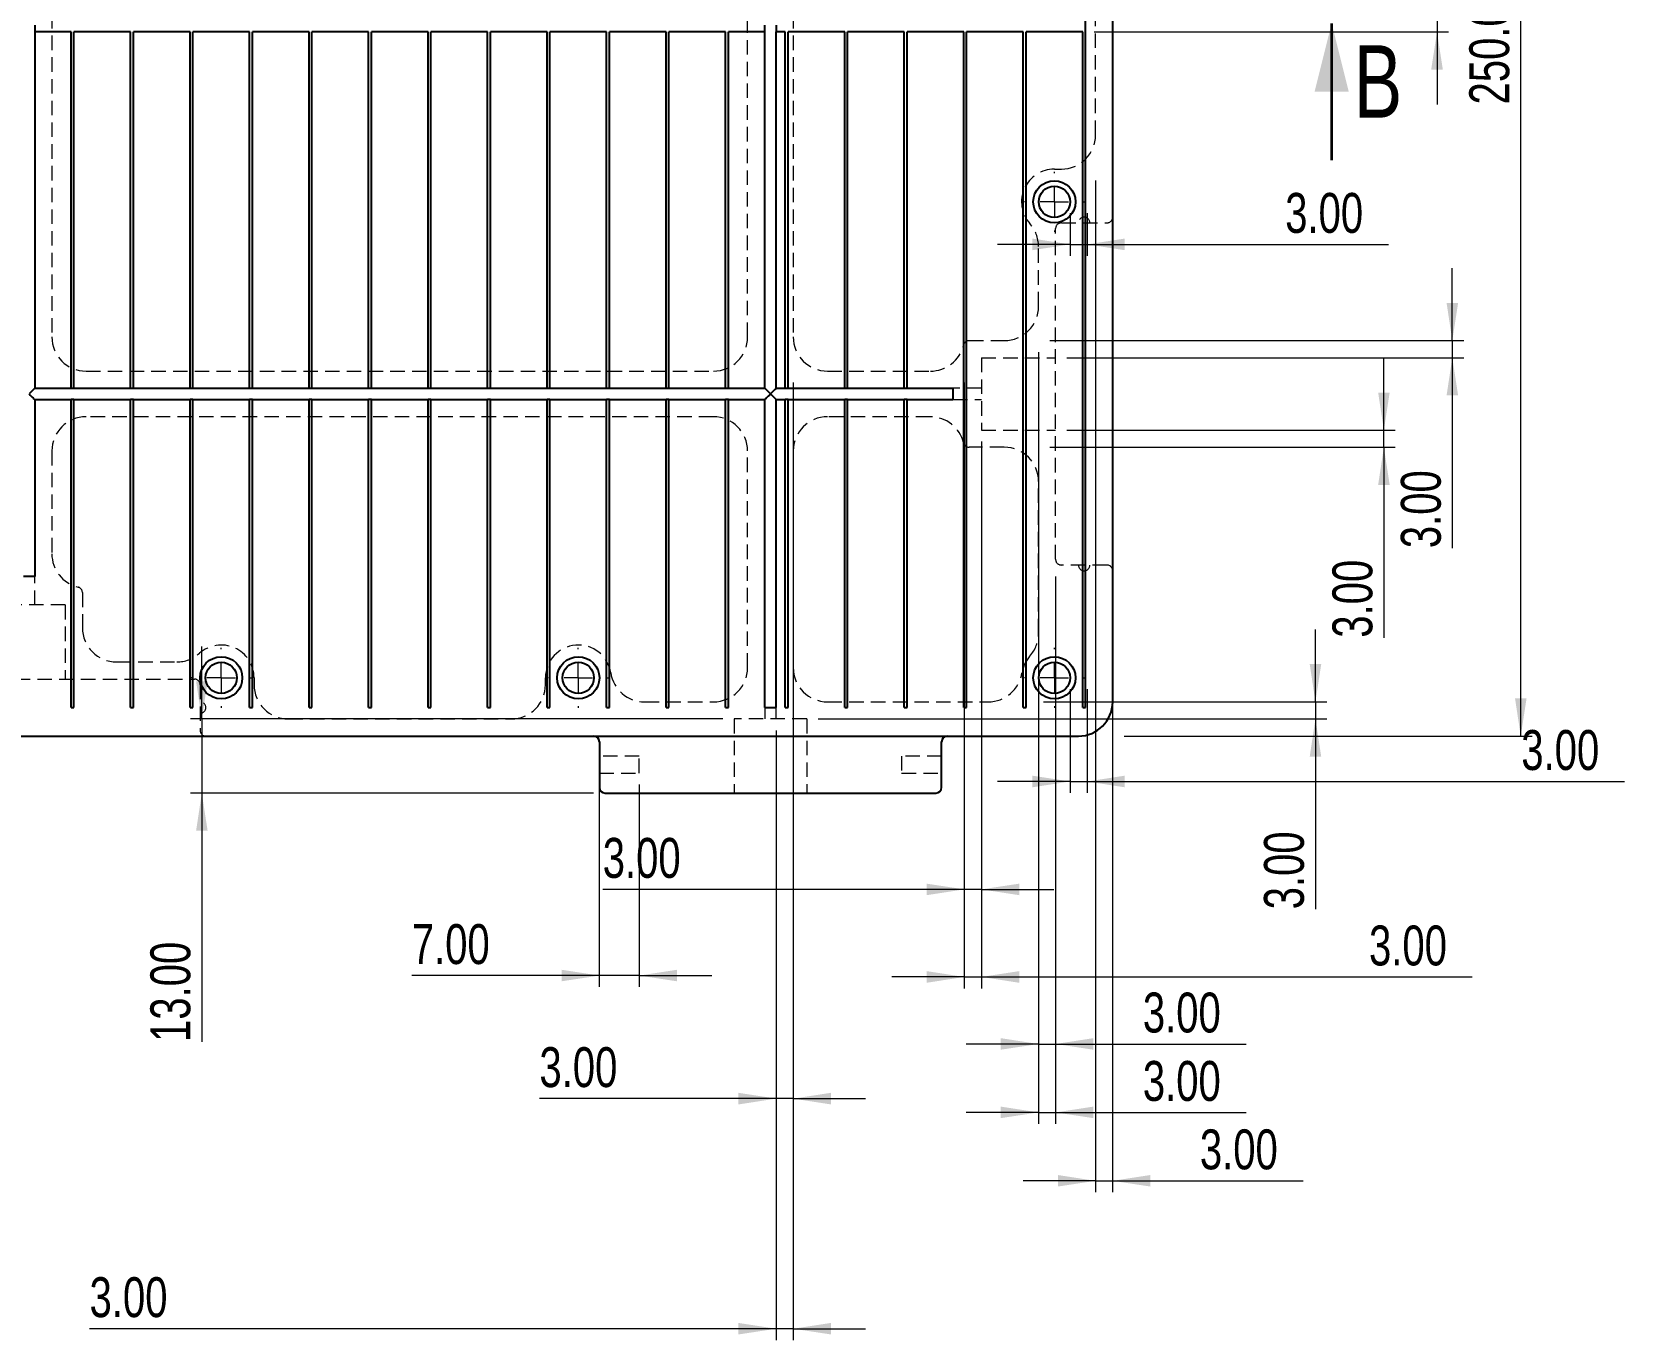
# Model space of a CAD drawing. Header units: millimetres. Extents: x 3 to 556, y 3 to 429.
# Drawn here: x 110.7 to 250.6, y 189 to 303.7 of the extents above; entities that cross this region are included whole.
import ezdxf

# ---------------------------------------------------------------- set-up
doc = ezdxf.new("R2010")
doc.units = ezdxf.units.MM
doc.linetypes.add('HIDDEN', pattern=[1.905, 1.27, -0.635])
doc.styles.add('SLDTEXTSTYLE0', font='TXT', dxfattribs={"width": 0.75})
doc.dimstyles.new('SLDDIMSTYLE4', dxfattribs={"dimtxt": 3.5, "dimasz": 3.302, "dimexe": 0, "dimexo": 0.0625, "dimgap": 0.875, "dimtad": 1, "dimlfac": 2, "dimrnd": 1e-09, "dimzin": 4, "dimdsep": 46, "dimtxsty": 'SLDTEXTSTYLE0', "dimsah": 1, "dimcen": 0.09, "dimadec": 0, "dimazin": 1, "dimtfac": 1, "dimtmove": 0, "dimatfit": 0, "dimfxl": 1, "dimfrac": 2, "dimtolj": 1, "dimtzin": 12, "dimarcsym": 0})
doc.dimstyles.new('SLDDIMSTYLE6', dxfattribs={"dimtxt": 3.5, "dimasz": 3.302, "dimexe": 0, "dimexo": 0.0625, "dimgap": 0.875, "dimtad": 1, "dimlfac": 2, "dimrnd": 1e-09, "dimzin": 4, "dimdsep": 46, "dimtxsty": 'SLDTEXTSTYLE0', "dimsah": 1, "dimcen": 0.09, "dimadec": 0, "dimazin": 1, "dimtfac": 1, "dimtofl": 0, "dimtmove": 0, "dimatfit": 3, "dimfxl": 1, "dimfrac": 2, "dimtolj": 1, "dimtzin": 12, "dimarcsym": 0})
doc.dimstyles.new('SLDDIMSTYLE9', dxfattribs={"dimtxt": 3.5, "dimasz": 3.302, "dimexe": 0, "dimexo": 0.0625, "dimgap": 0.875, "dimtad": 1, "dimlfac": 2, "dimrnd": 1e-09, "dimzin": 12, "dimdsep": 46, "dimtxsty": 'SLDTEXTSTYLE0', "dimblk1": 'NONE', "dimblk2": 'NONE', "dimsah": 1, "dimcen": 0.09, "dimadec": 0, "dimazin": 3, "dimtfac": 1, "dimtofl": 0, "dimtmove": 0, "dimatfit": 3, "dimldrblk": 'NONE', "dimfxl": 1, "dimfrac": 2, "dimtolj": 1, "dimtzin": 12, "dimarcsym": 0})

# ---------------------------------------------------------------- blocks, each defined once
blk = doc.blocks.new('_D_7')
at = {"color": 7, "linetype": 'Continuous', "lineweight": 0}
for p, q in [((206.46, 366.96), (242.24, 366.96)), ((241.24, 241.96), (241.24, 366.96)), ((206.46, 241.96), (242.24, 241.96))]:
    blk.add_line(p, q, dxfattribs=at)
at = {"color": 7, "linetype": 'Continuous', "lineweight": 18}
for points in [[(241.24, 366.96), (240.74, 363.66), (241.75, 363.66)], [(241.24, 241.96), (241.75, 245.27), (240.74, 245.27)]]:
    blk.add_solid(points, dxfattribs=at)
at = {"color": 7, "linetype": 'Continuous', "lineweight": 18, "insert": (236.73, 297.35), "char_height": 3.5, "attachment_point": 1, "rotation": 90, "style": 'SLDTEXTSTYLE0'}
blk.add_mtext('250.00', dxfattribs=at)
blk = doc.blocks.new('_D_19')
at = {"color": 7, "linetype": 'Continuous', "lineweight": 0}
for p, q in [((192.46, 272.96), (192.46, 219.84)), ((193.96, 267.79), (193.96, 219.84)), ((192.46, 220.84), (186.11, 220.84)), ((192.46, 220.84), (193.96, 220.84)), ((193.96, 220.84), (236.99, 220.84))]:
    blk.add_line(p, q, dxfattribs=at)
at = {"color": 7, "linetype": 'Continuous', "lineweight": 18}
for points in [[(192.46, 220.84), (189.16, 221.35), (189.16, 220.33)], [(193.96, 220.84), (197.27, 220.33), (197.27, 221.35)]]:
    blk.add_solid(points, dxfattribs=at)
at = {"color": 7, "linetype": 'Continuous', "lineweight": 18, "insert": (227.94, 225.35), "char_height": 3.5, "attachment_point": 1, "style": 'SLDTEXTSTYLE0'}
blk.add_mtext('3.00', dxfattribs=at)
blk = doc.blocks.new('_D_20')
at = {"color": 7, "linetype": 'Continuous', "lineweight": 0}
for p, q in [((177.46, 272.96), (177.46, 188.99)), ((175.96, 242.46), (175.96, 188.99)), ((175.96, 189.99), (115.77, 189.99)), ((177.46, 189.99), (175.96, 189.99)), ((177.46, 189.99), (183.81, 189.99))]:
    blk.add_line(p, q, dxfattribs=at)
at = {"color": 7, "linetype": 'Continuous', "lineweight": 18}
for points in [[(175.96, 189.99), (172.66, 190.5), (172.66, 189.49)], [(177.46, 189.99), (180.77, 189.49), (180.77, 190.5)]]:
    blk.add_solid(points, dxfattribs=at)
at = {"color": 7, "linetype": 'Continuous', "lineweight": 18, "insert": (115.77, 194.51), "char_height": 3.5, "attachment_point": 1, "style": 'SLDTEXTSTYLE0'}
blk.add_mtext('3.00', dxfattribs=at)
blk = doc.blocks.new('_D_21')
at = {"color": 7, "linetype": 'Continuous', "lineweight": 0}
for p, q in [((198.96, 275.64), (198.96, 213.96)), ((200.46, 255.96), (200.46, 213.96)), ((198.96, 214.96), (192.61, 214.96)), ((198.96, 214.96), (200.46, 214.96)), ((200.46, 214.96), (217.16, 214.96))]:
    blk.add_line(p, q, dxfattribs=at)
at = {"color": 7, "linetype": 'Continuous', "lineweight": 18}
for points in [[(198.96, 214.96), (195.66, 215.47), (195.66, 214.46)], [(200.46, 214.96), (203.77, 214.46), (203.77, 215.47)]]:
    blk.add_solid(points, dxfattribs=at)
at = {"color": 7, "linetype": 'Continuous', "lineweight": 18, "insert": (208.11, 219.47), "char_height": 3.5, "attachment_point": 1, "style": 'SLDTEXTSTYLE0'}
blk.add_mtext('3.00', dxfattribs=at)
blk = doc.blocks.new('_D_23')
at = {"color": 7, "linetype": 'Continuous', "lineweight": 0}
for p, q in [((203.96, 290.69), (203.96, 201.96)), ((205.46, 285.96), (205.46, 201.96)), ((203.96, 202.96), (197.61, 202.96)), ((203.96, 202.96), (205.46, 202.96)), ((205.46, 202.96), (222.16, 202.96))]:
    blk.add_line(p, q, dxfattribs=at)
at = {"color": 7, "linetype": 'Continuous', "lineweight": 18}
for points in [[(203.96, 202.96), (200.66, 203.47), (200.66, 202.46)], [(205.46, 202.96), (208.77, 202.46), (208.77, 203.47)]]:
    blk.add_solid(points, dxfattribs=at)
at = {"color": 7, "linetype": 'Continuous', "lineweight": 18, "insert": (213.11, 207.47), "char_height": 3.5, "attachment_point": 1, "style": 'SLDTEXTSTYLE0'}
blk.add_mtext('3.00', dxfattribs=at)
blk = doc.blocks.new('_D_24')
at = {"color": 7, "linetype": 'Continuous', "lineweight": 0}
for p, q in [((235.24, 276.64), (235.24, 282.99)), ((199.96, 276.64), (236.24, 276.64)), ((235.24, 276.64), (235.24, 275.14)), ((201.46, 275.14), (236.24, 275.14)), ((235.24, 275.14), (235.24, 258.44))]:
    blk.add_line(p, q, dxfattribs=at)
at = {"color": 7, "linetype": 'Continuous', "lineweight": 18}
for points in [[(235.24, 276.64), (235.75, 279.94), (234.74, 279.94)], [(235.24, 275.14), (234.74, 271.84), (235.75, 271.84)]]:
    blk.add_solid(points, dxfattribs=at)
at = {"color": 7, "linetype": 'Continuous', "lineweight": 18, "insert": (230.73, 258.44), "char_height": 3.5, "attachment_point": 1, "rotation": 90, "style": 'SLDTEXTSTYLE0'}
blk.add_mtext('3.00', dxfattribs=at)
blk = doc.blocks.new('_D_25')
at = {"color": 7, "linetype": 'Continuous', "lineweight": 0}
for p, q in [((223.24, 244.96), (223.24, 251.31)), ((199.4, 244.96), (224.24, 244.96)), ((223.24, 244.96), (223.24, 243.46)), ((179.64, 243.46), (224.24, 243.46)), ((223.24, 243.46), (223.24, 226.77))]:
    blk.add_line(p, q, dxfattribs=at)
at = {"color": 7, "linetype": 'Continuous', "lineweight": 18}
for points in [[(223.24, 244.96), (223.75, 248.27), (222.74, 248.27)], [(223.24, 243.46), (222.74, 240.16), (223.75, 240.16)]]:
    blk.add_solid(points, dxfattribs=at)
at = {"color": 7, "linetype": 'Continuous', "lineweight": 18, "insert": (218.73, 226.77), "char_height": 3.5, "attachment_point": 1, "rotation": 90, "style": 'SLDTEXTSTYLE0'}
blk.add_mtext('3.00', dxfattribs=at)
blk = doc.blocks.new('_D_26')
at = {"color": 7, "linetype": 'Continuous', "lineweight": 0}
for p, q in [((177.46, 243.96), (177.46, 209.17)), ((175.96, 242.46), (175.96, 209.17)), ((175.96, 210.17), (155.21, 210.17)), ((177.46, 210.17), (175.96, 210.17)), ((177.46, 210.17), (183.81, 210.17))]:
    blk.add_line(p, q, dxfattribs=at)
at = {"color": 7, "linetype": 'Continuous', "lineweight": 18}
for points in [[(175.96, 210.17), (172.66, 210.68), (172.66, 209.66)], [(177.46, 210.17), (180.77, 209.66), (180.77, 210.68)]]:
    blk.add_solid(points, dxfattribs=at)
at = {"color": 7, "linetype": 'Continuous', "lineweight": 18, "insert": (155.21, 214.68), "char_height": 3.5, "attachment_point": 1, "style": 'SLDTEXTSTYLE0'}
blk.add_mtext('3.00', dxfattribs=at)
blk = doc.blocks.new('_D_27')
at = {"color": 7, "linetype": 'Continuous', "lineweight": 0}
for p, q in [((200.46, 255.96), (200.46, 207.96)), ((198.96, 248.59), (198.96, 207.96)), ((198.96, 208.96), (192.61, 208.96)), ((198.96, 208.96), (200.46, 208.96)), ((200.46, 208.96), (217.16, 208.96))]:
    blk.add_line(p, q, dxfattribs=at)
at = {"color": 7, "linetype": 'Continuous', "lineweight": 18}
for points in [[(198.96, 208.96), (195.66, 209.47), (195.66, 208.46)], [(200.46, 208.96), (203.77, 208.46), (203.77, 209.47)]]:
    blk.add_solid(points, dxfattribs=at)
at = {"color": 7, "linetype": 'Continuous', "lineweight": 18, "insert": (208.11, 213.47), "char_height": 3.5, "attachment_point": 1, "style": 'SLDTEXTSTYLE0'}
blk.add_mtext('3.00', dxfattribs=at)
blk = doc.blocks.new('_D_28')
at = {"color": 7, "linetype": 'Continuous', "lineweight": 0}
for p, q in [((229.24, 268.79), (229.24, 275.14)), ((201.46, 268.79), (230.24, 268.79)), ((229.24, 267.29), (229.24, 268.79)), ((199.96, 267.29), (230.24, 267.29)), ((229.24, 267.29), (229.24, 250.59))]:
    blk.add_line(p, q, dxfattribs=at)
at = {"color": 7, "linetype": 'Continuous', "lineweight": 18}
for points in [[(229.24, 268.79), (229.75, 272.09), (228.74, 272.09)], [(229.24, 267.29), (228.74, 263.99), (229.75, 263.99)]]:
    blk.add_solid(points, dxfattribs=at)
at = {"color": 7, "linetype": 'Continuous', "lineweight": 18, "insert": (224.73, 250.59), "char_height": 3.5, "attachment_point": 1, "rotation": 90, "style": 'SLDTEXTSTYLE0'}
blk.add_mtext('3.00', dxfattribs=at)
blk = doc.blocks.new('_D_29')
at = {"color": 7, "linetype": 'Continuous', "lineweight": 0}
for p, q in [((193.96, 267.79), (193.96, 227.52)), ((192.46, 266.29), (192.46, 227.52)), ((192.46, 228.52), (160.76, 228.52)), ((193.96, 228.52), (192.46, 228.52)), ((193.96, 228.52), (200.31, 228.52))]:
    blk.add_line(p, q, dxfattribs=at)
at = {"color": 7, "linetype": 'Continuous', "lineweight": 18}
for points in [[(192.46, 228.52), (189.16, 229.02), (189.16, 228.01)], [(193.96, 228.52), (197.27, 228.01), (197.27, 229.02)]]:
    blk.add_solid(points, dxfattribs=at)
at = {"color": 7, "linetype": 'Continuous', "lineweight": 18, "insert": (160.76, 233.03), "char_height": 3.5, "attachment_point": 1, "style": 'SLDTEXTSTYLE0'}
blk.add_mtext('3.00', dxfattribs=at)
blk = doc.blocks.new('_D_30')
at = {"color": 7, "linetype": 'Continuous', "lineweight": 0}
for p, q in [((201.73, 246.07), (201.73, 236.98)), ((203.23, 246.07), (203.23, 236.98)), ((201.73, 237.98), (195.38, 237.98)), ((201.73, 237.98), (203.23, 237.98)), ((203.23, 237.98), (250.34, 237.98))]:
    blk.add_line(p, q, dxfattribs=at)
at = {"color": 7, "linetype": 'Continuous', "lineweight": 18}
for points in [[(201.73, 237.98), (198.43, 238.49), (198.43, 237.47)], [(203.23, 237.98), (206.53, 237.47), (206.53, 238.49)]]:
    blk.add_solid(points, dxfattribs=at)
at = {"color": 7, "linetype": 'Continuous', "lineweight": 18, "insert": (241.29, 242.49), "char_height": 3.5, "attachment_point": 1, "style": 'SLDTEXTSTYLE0'}
blk.add_mtext('3.00', dxfattribs=at)
blk = doc.blocks.new('_D_31')
at = {"color": 7, "linetype": 'Continuous', "lineweight": 0}
for p, q in [((201.73, 287.81), (201.73, 284.08)), ((203.23, 287.81), (203.23, 284.08)), ((201.73, 285.08), (195.38, 285.08)), ((201.73, 285.08), (203.23, 285.08)), ((203.23, 285.08), (229.64, 285.08))]:
    blk.add_line(p, q, dxfattribs=at)
at = {"color": 7, "linetype": 'Continuous', "lineweight": 18}
for points in [[(201.73, 285.08), (198.43, 285.59), (198.43, 284.57)], [(203.23, 285.08), (206.53, 284.57), (206.53, 285.59)]]:
    blk.add_solid(points, dxfattribs=at)
at = {"color": 7, "linetype": 'Continuous', "lineweight": 18, "insert": (220.59, 289.59), "char_height": 3.5, "attachment_point": 1, "style": 'SLDTEXTSTYLE0'}
blk.add_mtext('3.00', dxfattribs=at)
blk = doc.blocks.new('_D_39')
at = {"color": 7, "linetype": 'Continuous', "lineweight": 18, "insert": (75.51, 298.91), "char_height": 3.5, "attachment_point": 1, "style": 'SLDTEXTSTYLE0'}
blk.add_mtext('2', dxfattribs=at)
blk = doc.blocks.new('_None')
blk = doc.blocks.new('_D_41')
at = {"color": 7, "linetype": 'Continuous', "lineweight": 0}
for p, q in [((160.46, 237.71), (160.46, 219.96)), ((163.96, 237.71), (163.96, 219.96)), ((160.46, 220.96), (144.02, 220.96)), ((163.96, 220.96), (160.46, 220.96)), ((163.96, 220.96), (170.31, 220.96))]:
    blk.add_line(p, q, dxfattribs=at)
at = {"color": 7, "linetype": 'Continuous', "lineweight": 18}
for points in [[(160.46, 220.96), (157.16, 221.47), (157.16, 220.46)], [(163.96, 220.96), (167.27, 220.46), (167.27, 221.47)]]:
    blk.add_solid(points, dxfattribs=at)
at = {"color": 7, "linetype": 'Continuous', "lineweight": 18, "insert": (144.02, 225.47), "char_height": 3.5, "attachment_point": 1, "style": 'SLDTEXTSTYLE0'}
blk.add_mtext('7.00', dxfattribs=at)
blk = doc.blocks.new('_D_42')
at = {"color": 7, "linetype": 'Continuous', "lineweight": 0}
for p, q in [((125.61, 243.46), (125.61, 249.81)), ((171.29, 243.46), (124.61, 243.46)), ((125.61, 243.46), (125.61, 236.96)), ((159.96, 236.96), (124.61, 236.96)), ((125.61, 236.96), (125.61, 215.14))]:
    blk.add_line(p, q, dxfattribs=at)
at = {"color": 7, "linetype": 'Continuous', "lineweight": 18}
for points in [[(125.61, 243.46), (126.12, 246.77), (125.11, 246.77)], [(125.61, 236.96), (125.11, 233.66), (126.12, 233.66)]]:
    blk.add_solid(points, dxfattribs=at)
at = {"color": 7, "linetype": 'Continuous', "lineweight": 18, "insert": (121.1, 215.14), "char_height": 3.5, "attachment_point": 1, "rotation": 90, "style": 'SLDTEXTSTYLE0'}
blk.add_mtext('13.00', dxfattribs=at)
blk = doc.blocks.new('_D_46')
at = {"color": 7, "linetype": 'Continuous', "lineweight": 0}
for p, q in [((233.9, 305.21), (233.9, 315.89)), ((203.84, 305.21), (234.9, 305.21)), ((233.9, 305.21), (233.9, 303.71)), ((203.84, 303.71), (234.9, 303.71)), ((233.9, 303.71), (233.9, 297.36))]:
    blk.add_line(p, q, dxfattribs=at)
at = {"color": 7, "linetype": 'Continuous', "lineweight": 18}
for points in [[(233.9, 305.21), (234.41, 308.52), (233.39, 308.52)], [(233.9, 303.71), (233.39, 300.41), (234.41, 300.41)]]:
    blk.add_solid(points, dxfattribs=at)
at = {"color": 7, "linetype": 'Continuous', "lineweight": 18, "insert": (229.39, 306.83), "char_height": 3.5, "attachment_point": 1, "rotation": 90, "style": 'SLDTEXTSTYLE0'}
blk.add_mtext('3.00', dxfattribs=at)
blk = doc.blocks.new('SW_CENTERMARKSYMBOL_4')
at = {"color": 0, "linetype": 'Continuous', "lineweight": 18}
for p, q in [((0, 2.5), (0, 2.625)), ((-2.5, 0), (-2.625, 0)), ((0, 0), (-1.25, 0)), ((0, 0), (0, 1.25)), ((0, 0), (0, -1.25)), ((0, 0), (1.25, 0)), ((2.5, 0), (2.625, 0)), ((0, -2.5), (0, -2.625))]:
    blk.add_line(p, q, dxfattribs=at)
blk = doc.blocks.new('SW_CENTERMARKSYMBOL_5')
at = {"color": 0, "linetype": 'Continuous', "lineweight": 18}
for p, q in [((0, 2.5), (0, 2.625)), ((-2.5, 0), (-2.625, 0)), ((0, 0), (-1.25, 0)), ((0, 0), (0, 1.25)), ((0, 0), (0, -1.25)), ((0, 0), (1.25, 0)), ((2.5, 0), (2.625, 0)), ((0, -2.5), (0, -2.625))]:
    blk.add_line(p, q, dxfattribs=at)
blk = doc.blocks.new('SW_CENTERMARKSYMBOL_6')
at = {"color": 0, "linetype": 'Continuous', "lineweight": 18}
for p, q in [((0, 2.5), (0, 2.625)), ((-2.5, 0), (-2.625, 0)), ((0, 0), (-1.25, 0)), ((0, 0), (0, 1.25)), ((0, 0), (0, -1.25)), ((0, 0), (1.25, 0)), ((2.5, 0), (2.625, 0)), ((0, -2.5), (0, -2.625))]:
    blk.add_line(p, q, dxfattribs=at)
blk = doc.blocks.new('SW_CENTERMARKSYMBOL_7')
at = {"color": 0, "linetype": 'Continuous', "lineweight": 18}
for p, q in [((0, 2.5), (0, 2.625)), ((-2.5, 0), (-2.625, 0)), ((0, 0), (-1.25, 0)), ((0, 0), (0, 1.25)), ((0, 0), (0, -1.25)), ((0, 0), (1.25, 0)), ((2.5, 0), (2.625, 0)), ((0, -2.5), (0, -2.625))]:
    blk.add_line(p, q, dxfattribs=at)

msp = doc.modelspace()

# ---------------------------------------------------------------- linework, layer by layer
at = {"color": 7, "linetype": 'Continuous', "lineweight": 25}
for p, q in [((203.0899, 244.4632), (203.0899, 364.4632)), ((205.4649, 244.9632), (205.4649, 363.9632)), ((110.9649, 304.3132), (110.9649, 303.7132)), ((114.1442, 303.7132), (110.9649, 303.7132)), ((110.9649, 303.7132), (110.9649, 272.4632)), ((114.1442, 272.4632), (114.1442, 303.7132)), ((119.3616, 303.7132), (114.3942, 303.7132)), ((114.3942, 272.4632), (114.3942, 303.7132)), ((119.3616, 272.4632), (119.3616, 303.7132)), ((124.579, 303.7132), (119.6116, 303.7132)), ((119.6116, 272.4632), (119.6116, 303.7132)), ((124.579, 272.4632), (124.579, 303.7132)), ((129.7964, 303.7132), (124.829, 303.7132)), ((124.829, 272.4632), (124.829, 303.7132)), ((129.7964, 272.4632), (129.7964, 303.7132)), ((135.0138, 303.7132), (130.0464, 303.7132)), ((130.0464, 272.4632), (130.0464, 303.7132)), ((135.0138, 272.4632), (135.0138, 303.7132)), ((140.2312, 303.7132), (135.2638, 303.7132)), ((135.2638, 272.4632), (135.2638, 303.7132)), ((140.2312, 272.4632), (140.2312, 303.7132)), ((145.4486, 303.7132), (140.4812, 303.7132)), ((140.4812, 272.4632), (140.4812, 303.7132)), ((145.4486, 272.4632), (145.4486, 303.7132)), ((150.666, 303.7132), (145.6986, 303.7132)), ((145.6986, 272.4632), (145.6986, 303.7132)), ((150.666, 272.4632), (150.666, 303.7132)), ((155.8834, 303.7132), (150.916, 303.7132)), ((150.916, 272.4632), (150.916, 303.7132)), ((155.8834, 272.4632), (155.8834, 303.7132)), ((161.1008, 303.7132), (156.1334, 303.7132)), ((156.1334, 272.4632), (156.1334, 303.7132)), ((161.1008, 272.4632), (161.1008, 303.7132)), ((166.3181, 303.7132), (161.3508, 303.7132)), ((161.3508, 272.4632), (161.3508, 303.7132)), ((166.3181, 272.4632), (166.3181, 303.7132)), ((171.5355, 303.7132), (166.5681, 303.7132)), ((166.5681, 272.4632), (166.5681, 303.7132)), ((171.5355, 272.4632), (171.5355, 303.7132)), ((174.9649, 303.7132), (171.7855, 303.7132)), ((171.7855, 272.4632), (171.7855, 303.7132)), ((174.9649, 303.7132), (174.9649, 304.3132)), ((174.9649, 272.4632), (174.9649, 303.7132)), ((175.9649, 304.3132), (175.9649, 303.7132)), ((176.7529, 303.7132), (175.9649, 303.7132)), ((175.9649, 272.4632), (175.9649, 303.7132)), ((176.7529, 272.4632), (176.7529, 303.7132)), ((181.9703, 303.7132), (177.0029, 303.7132)), ((177.0029, 272.4632), (177.0029, 303.7132)), ((181.9703, 272.4632), (181.9703, 303.7132)), ((187.1877, 303.7132), (182.2203, 303.7132)), ((182.2203, 272.4632), (182.2203, 303.7132)), ((187.1877, 272.4632), (187.1877, 303.7132)), ((192.4051, 303.7132), (187.4377, 303.7132)), ((187.4377, 272.4632), (187.4377, 303.7132)), ((192.4051, 244.4632), (192.4051, 303.7132)), ((197.6225, 303.7132), (192.6551, 303.7132)), ((192.6551, 244.4632), (192.6551, 303.7132)), ((197.6225, 244.4632), (197.6225, 303.7132)), ((202.8399, 303.7132), (197.8725, 303.7132)), ((197.8725, 244.4632), (197.8725, 303.7132)), ((202.8399, 244.4632), (202.8399, 303.7132)), ((110.9649, 272.4632), (110.4649, 271.9632)), ((110.9649, 272.4632), (114.1442, 272.4632)), ((110.9649, 271.4632), (110.9649, 255.9632)), ((110.9649, 271.4632), (114.1442, 271.4632)), ((114.1442, 272.4632), (114.3942, 272.4632)), ((114.1442, 244.4632), (114.1442, 271.4632)), ((114.3942, 271.4632), (114.1442, 271.4632)), ((114.3942, 272.4632), (119.3616, 272.4632)), ((114.3942, 244.4632), (114.3942, 271.4632)), ((114.3942, 271.4632), (119.3616, 271.4632)), ((119.3616, 272.4632), (119.6116, 272.4632)), ((119.3616, 244.4632), (119.3616, 271.4632)), ((119.6116, 271.4632), (119.3616, 271.4632)), ((119.6116, 272.4632), (124.579, 272.4632)), ((119.6116, 244.4632), (119.6116, 271.4632)), ((119.6116, 271.4632), (124.579, 271.4632)), ((124.579, 272.4632), (124.829, 272.4632)), ((124.579, 244.4632), (124.579, 271.4632)), ((124.829, 271.4632), (124.579, 271.4632)), ((124.829, 272.4632), (129.7964, 272.4632)), ((124.829, 244.4632), (124.829, 271.4632)), ((124.829, 271.4632), (129.7964, 271.4632)), ((129.7964, 272.4632), (130.0464, 272.4632)), ((129.7964, 244.4632), (129.7964, 271.4632)), ((130.0464, 271.4632), (129.7964, 271.4632)), ((130.0464, 272.4632), (135.0138, 272.4632)), ((130.0464, 244.4632), (130.0464, 271.4632)), ((130.0464, 271.4632), (135.0138, 271.4632)), ((135.0138, 272.4632), (135.2638, 272.4632)), ((135.0138, 244.4632), (135.0138, 271.4632)), ((135.2638, 271.4632), (135.0138, 271.4632)), ((135.2638, 272.4632), (140.2312, 272.4632)), ((135.2638, 244.4632), (135.2638, 271.4632)), ((135.2638, 271.4632), (140.2312, 271.4632)), ((140.2312, 272.4632), (140.4812, 272.4632)), ((140.2312, 244.4632), (140.2312, 271.4632)), ((140.4812, 271.4632), (140.2312, 271.4632)), ((140.4812, 272.4632), (145.4486, 272.4632)), ((140.4812, 244.4632), (140.4812, 271.4632)), ((140.4812, 271.4632), (145.4486, 271.4632)), ((145.4486, 272.4632), (145.6986, 272.4632)), ((145.4486, 244.4632), (145.4486, 271.4632)), ((145.6986, 271.4632), (145.4486, 271.4632)), ((145.6986, 272.4632), (150.666, 272.4632)), ((145.6986, 244.4632), (145.6986, 271.4632)), ((145.6986, 271.4632), (150.666, 271.4632)), ((150.666, 272.4632), (150.916, 272.4632)), ((150.666, 244.4632), (150.666, 271.4632)), ((150.916, 271.4632), (150.666, 271.4632)), ((150.916, 272.4632), (155.8834, 272.4632)), ((150.916, 244.4632), (150.916, 271.4632)), ((150.916, 271.4632), (155.8834, 271.4632)), ((155.8834, 272.4632), (156.1334, 272.4632)), ((155.8834, 244.4632), (155.8834, 271.4632)), ((156.1334, 271.4632), (155.8834, 271.4632)), ((156.1334, 272.4632), (161.1008, 272.4632)), ((156.1334, 244.4632), (156.1334, 271.4632)), ((156.1334, 271.4632), (161.1008, 271.4632)), ((161.1008, 272.4632), (161.3508, 272.4632)), ((161.1008, 244.4632), (161.1008, 271.4632)), ((161.3508, 271.4632), (161.1008, 271.4632)), ((161.3508, 272.4632), (166.3181, 272.4632)), ((161.3508, 244.4632), (161.3508, 271.4632)), ((161.3508, 271.4632), (166.3181, 271.4632)), ((166.3181, 272.4632), (166.5681, 272.4632)), ((166.3181, 244.4632), (166.3181, 271.4632)), ((166.5681, 271.4632), (166.3181, 271.4632)), ((166.5681, 272.4632), (171.5355, 272.4632)), ((166.5681, 244.4632), (166.5681, 271.4632)), ((166.5681, 271.4632), (171.5355, 271.4632)), ((171.5355, 272.4632), (171.7855, 272.4632)), ((171.5355, 244.4632), (171.5355, 271.4632)), ((171.7855, 271.4632), (171.5355, 271.4632)), ((171.7855, 272.4632), (174.9649, 272.4632)), ((171.7855, 244.4632), (171.7855, 271.4632)), ((171.7855, 271.4632), (174.9649, 271.4632)), ((174.9649, 272.4632), (175.4649, 271.9632)), ((174.9649, 244.4632), (174.9649, 271.4632)), ((175.9649, 271.4632), (175.4649, 271.9632)), ((175.9649, 272.4632), (176.7529, 272.4632)), ((175.9649, 244.4632), (175.9649, 271.4632)), ((175.9649, 271.4632), (176.7529, 271.4632)), ((176.7529, 272.4632), (177.0029, 272.4632)), ((176.7529, 244.4632), (176.7529, 271.4632)), ((177.0029, 271.4632), (176.7529, 271.4632)), ((177.0029, 272.4632), (181.9703, 272.4632)), ((177.0029, 244.4632), (177.0029, 271.4632)), ((177.0029, 271.4632), (181.9703, 271.4632)), ((181.9703, 272.4632), (182.2203, 272.4632)), ((181.9703, 244.4632), (181.9703, 271.4632)), ((182.2203, 271.4632), (181.9703, 271.4632)), ((182.2203, 272.4632), (187.1877, 272.4632)), ((182.2203, 244.4632), (182.2203, 271.4632)), ((182.2203, 271.4632), (187.1877, 271.4632)), ((187.1877, 272.4632), (187.4377, 272.4632)), ((187.1877, 244.4632), (187.1877, 271.4632)), ((187.4377, 271.4632), (187.1877, 271.4632)), ((187.4377, 272.4632), (191.4649, 272.4632)), ((187.4377, 244.4632), (187.4377, 271.4632)), ((187.4377, 271.4632), (191.4649, 271.4632)), ((191.4649, 272.4632), (191.4649, 271.4632)), ((110.9649, 255.9632), (109.9649, 255.9632)), ((114.1442, 244.4632), (114.3942, 244.4632)), ((119.3616, 244.4632), (119.6116, 244.4632)), ((124.579, 244.4632), (124.829, 244.4632)), ((129.7964, 244.4632), (130.0464, 244.4632)), ((135.0138, 244.4632), (135.2638, 244.4632)), ((140.2312, 244.4632), (140.4812, 244.4632)), ((145.4486, 244.4632), (145.6986, 244.4632)), ((150.666, 244.4632), (150.916, 244.4632)), ((155.8834, 244.4632), (156.1334, 244.4632)), ((161.1008, 244.4632), (161.3508, 244.4632)), ((166.3181, 244.4632), (166.5681, 244.4632)), ((171.5355, 244.4632), (171.7855, 244.4632)), ((174.9649, 244.4632), (175.9649, 244.4632)), ((176.7529, 244.4632), (177.0029, 244.4632)), ((181.9703, 244.4632), (182.2203, 244.4632)), ((187.1877, 244.4632), (187.4377, 244.4632)), ((192.4051, 244.4632), (192.6551, 244.4632)), ((197.6225, 244.4632), (197.8725, 244.4632)), ((202.8399, 244.4632), (203.0899, 244.4632)), ((83.4649, 241.9632), (202.4649, 241.9632)), ((160.4649, 241.4632), (160.4649, 237.4632)), ((190.4649, 237.4632), (190.4649, 241.4632)), ((160.9649, 236.9632), (189.9649, 236.9632))]:
    msp.add_line(p, q, dxfattribs=at)
at = {"color": 7, "linetype": 'HIDDEN', "lineweight": 18}
for p, q in [((112.4649, 331.9632), (112.4649, 276.9632)), ((173.4649, 276.9632), (173.4649, 331.9632)), ((177.4649, 331.9632), (177.4649, 276.9632)), ((203.9649, 294.686), (203.9649, 314.2403)), ((200.3562, 291.686), (200.9649, 291.686)), ((200.9649, 286.9632), (204.9649, 286.9632)), ((200.4649, 257.4632), (200.4649, 286.4632)), ((198.9649, 279.6382), (198.9649, 284.9082)), ((192.8839, 276.6382), (195.9649, 276.6382)), ((193.9649, 275.1382), (200.4649, 275.1382)), ((193.9649, 275.1382), (193.9649, 268.7882)), ((115.4649, 273.9632), (170.4649, 273.9632)), ((180.4649, 273.9632), (189.4825, 273.9632)), ((193.9649, 272.4632), (191.4649, 272.4632)), ((191.4649, 271.4632), (193.9649, 271.4632)), ((170.4649, 269.9632), (115.4649, 269.9632)), ((189.4825, 269.9632), (180.4649, 269.9632)), ((193.9649, 268.7882), (200.4649, 268.7882)), ((195.9649, 267.2882), (192.8839, 267.2882)), ((112.4649, 266.9632), (112.4649, 257.9455)), ((173.4649, 247.9632), (173.4649, 266.9632)), ((177.4649, 266.9632), (177.4649, 247.9632)), ((198.9649, 250.9747), (198.9649, 264.2882)), ((110.9649, 253.4632), (110.9649, 255.9632)), ((204.9649, 256.9632), (200.9649, 256.9632)), ((115.1399, 254.5441), (115.1399, 251.4632)), ((113.6399, 253.4632), (107.2899, 253.4632)), ((113.6399, 253.4632), (113.6399, 246.9632)), ((118.1399, 248.4632), (123.4099, 248.4632)), ((95.9649, 246.9632), (124.9649, 246.9632)), ((125.4649, 246.4632), (125.4649, 242.4632)), ((130.1877, 247.0719), (130.1877, 246.4632)), ((155.7421, 246.4632), (155.7421, 247.0719)), ((164.4241, 244.9632), (170.4649, 244.9632)), ((180.4649, 244.9632), (194.5492, 244.9632)), ((133.1877, 243.4632), (152.7421, 243.4632)), ((178.6399, 243.4632), (172.2899, 243.4632)), ((172.2899, 243.4632), (172.2899, 236.9632)), ((174.9649, 244.4632), (174.9649, 243.4632)), ((175.9649, 243.4632), (175.9649, 244.4632)), ((178.6399, 243.4632), (178.6399, 236.9632)), ((163.9649, 240.2132), (160.4649, 240.2132)), ((163.9649, 238.7132), (163.9649, 240.2132)), ((186.9649, 240.2132), (186.9649, 238.7132)), ((190.4649, 240.2132), (186.9649, 240.2132)), ((160.4649, 238.7132), (163.9649, 238.7132)), ((186.9649, 238.7132), (190.4649, 238.7132))]:
    msp.add_line(p, q, dxfattribs=at)
at = {"color": 7, "linetype": 'Continuous', "lineweight": 35}
msp.add_line((224.6649, 292.4632), (224.6649, 304.4632), dxfattribs=at)
at = {"color": 7, "linetype": 'Continuous', "lineweight": 25, "flags": 128}
for points in [[(110.4649, 271.9632), (110.5624, 271.8656), (110.6562, 271.7718), (110.7427, 271.6854), (110.8184, 271.6096), (110.8806, 271.5474), (110.9268, 271.5012), (110.9553, 271.4728), (110.9649, 271.4632)], [(175.4649, 271.9632), (175.3673, 271.8656), (175.2735, 271.7718), (175.1871, 271.6854), (175.1113, 271.6096), (175.0491, 271.5474), (175.0029, 271.5012), (174.9745, 271.4728), (174.9649, 271.4632)], [(175.4649, 271.9632), (175.5624, 272.0607), (175.6562, 272.1545), (175.7427, 272.241), (175.8184, 272.3167), (175.8806, 272.3789), (175.9268, 272.4251), (175.9553, 272.4536), (175.9649, 272.4632)]]:
    msp.add_lwpolyline(points, dxfattribs=at)
at = {"color": 7, "linetype": 'Continuous', "lineweight": 25}
for centre, radius in [((200.3562, 288.811), 1.85), ((200.3562, 288.811), 1.375), ((127.3127, 247.0719), 1.85), ((127.3127, 247.0719), 1.375), ((158.6171, 247.0719), 1.85), ((158.6171, 247.0719), 1.375), ((200.3562, 247.0719), 1.85), ((200.3562, 247.0719), 1.375)]:
    msp.add_circle(centre, radius, dxfattribs=at)
at = {"color": 7, "linetype": 'HIDDEN', "lineweight": 18}
for centre, radius, start, end in [((200.9649, 294.686), 3, 270, 0), ((200.3562, 288.811), 2.875, 90, 221.629508), ((195.9649, 284.9082), 3, 0, 41.629508), ((200.9649, 286.4632), 0.5, 90, 180), ((202.9649, 286.9632), 0.5, 0, 180), ((204.9649, 287.4632), 0.5, 270, 0), ((195.9649, 279.6382), 3, 270, 0), ((115.4649, 276.9632), 3, 180, 270), ((170.4649, 276.9632), 3, 270, 0), ((180.4649, 276.9632), 3, 180, 270), ((189.4825, 276.9632), 3, 270, 346.366269), ((192.8839, 276.1382), 0.5, 90, 166.366269), ((115.4649, 266.9632), 3, 90, 180), ((170.4649, 266.9632), 3, 0, 90), ((180.4649, 266.9632), 3, 90, 180), ((189.4825, 266.9632), 3, 13.633731, 90), ((192.8839, 267.7882), 0.5, 193.633731, 270), ((195.9649, 264.2882), 3, 0, 90), ((115.4649, 257.9455), 3, 180, 256.366269), ((200.9649, 257.4632), 0.5, 180, 270), ((202.9649, 256.9632), 0.5, 180, 270), ((202.9649, 256.9632), 0.5, 270, 360), ((204.9649, 256.4632), 0.5, 0, 90), ((114.6399, 254.5441), 0.5, 0, 76.366269), ((118.1399, 251.4632), 3, 180, 270), ((195.9649, 250.9747), 3, 318.370492, 0), ((123.4099, 251.4632), 3, 270, 311.629508), ((127.3127, 247.0719), 2.875, 0, 131.629508), ((158.6171, 247.0719), 2.875, 8.726116, 180), ((200.3562, 247.0719), 2.875, 138.370492, 171.273884), ((170.4649, 247.9632), 3, 270, 0), ((180.4649, 247.9632), 3, 180, 270), ((124.9649, 246.4632), 0.5, 0, 90), ((133.1877, 246.4632), 3, 180, 270), ((152.7421, 246.4632), 3, 270, 0), ((164.4241, 247.9632), 3, 188.726116, 270), ((194.5492, 247.9632), 3, 270, 351.273884), ((125.4649, 244.4632), 0.5, 270, 90), ((125.9649, 242.4632), 0.5, 180, 270)]:
    msp.add_arc(centre, radius, start, end, dxfattribs=at)
at = {"color": 7, "linetype": 'Continuous', "lineweight": 25}
for centre, radius, start, end in [((202.4649, 244.9632), 3, 270, 0), ((159.9649, 241.4632), 0.5, 0, 90), ((190.9649, 241.4632), 0.5, 90, 180), ((160.9649, 237.4632), 0.5, 180, 270), ((189.9649, 237.4632), 0.5, 270, 0)]:
    msp.add_arc(centre, radius, start, end, dxfattribs=at)
at = {"color": 7, "linetype": 'Continuous', "lineweight": 35}
msp.add_solid([(224.6649, 304.4632), (223.1649, 298.4632), (226.1649, 298.4632)], dxfattribs=at)

# ---------------------------------------------------------------- block references
at = {"color": 7, "linetype": 'Continuous', "lineweight": 0}
for name, p in [('SW_CENTERMARKSYMBOL_7', (200.3562, 288.811)), ('SW_CENTERMARKSYMBOL_4', (127.3127, 247.0719)), ('SW_CENTERMARKSYMBOL_5', (158.6171, 247.0719)), ('SW_CENTERMARKSYMBOL_6', (200.3562, 247.0719))]:
    msp.add_blockref(name, p, dxfattribs=at)

# ---------------------------------------------------------------- texts
at = {"color": 7, "linetype": 'Continuous', "insert": (226.608, 302.5428), "char_height": 6.35, "attachment_point": 1, "style": 'SLDTEXTSTYLE0'}
msp.add_mtext('B', dxfattribs=at)

# ---------------------------------------------------------------- dimensions: what is measured, and where the dimension line sits
at = {"color": 7, "linetype": 'Continuous', "lineweight": 18}
for base, p1, p2, dimstyle, picture, middle in [((238.4649, 366.9632), (205.4649, 241.9632), (205.4649, 366.9632), 'SLDDIMSTYLE6', '_D_7', (238.4649, 304.4632)), ((76.8038, 337.4632), (142.9649, 304.4632), (109.9649, 337.4632), 'SLDDIMSTYLE9', '_D_39', (76.8038, 294.3987)), ((233.8975, 303.7132), (202.8399, 305.2132), (202.8399, 303.7132), 'SLDDIMSTYLE4', '_D_46', (233.8975, 311.3604)), ((232.4649, 275.1382), (198.9649, 276.6382), (200.4649, 275.1382), 'SLDDIMSTYLE4', '_D_24', (232.4649, 262.9694)), ((226.4649, 268.7882), (198.9649, 267.2882), (200.4649, 268.7882), 'SLDDIMSTYLE4', '_D_28', (226.4649, 255.1194)), ((220.4649, 243.4632), (198.402, 244.9632), (178.6399, 243.4632), 'SLDDIMSTYLE4', '_D_25', (220.4649, 231.2944)), ((125.6147, 236.9632), (172.2899, 243.4632), (160.9649, 236.9632), 'SLDDIMSTYLE4', '_D_42', (125.6147, 220.9632))]:
    dim = msp.add_linear_dim(base=base, p1=p1, p2=p2, angle=90, dimstyle=dimstyle, dxfattribs=at)
    dim.commit()
    dim.dimension.update_dxf_attribs({"geometry": picture, "text_midpoint": middle, "dimtype": 160})
for base, p1, p2, picture, middle in [((205.4649, 205.7413), (203.9649, 291.686), (205.4649, 286.9632), '_D_23', (217.6336, 205.7413)), ((203.2312, 287.8556), (201.7312, 288.811), (203.2312, 288.811), '_D_31', (225.1159, 287.8556)), ((200.4649, 217.7413), (198.9649, 276.6382), (200.4649, 256.9632), '_D_21', (212.6336, 217.7413)), ((175.9649, 192.7722), (177.4649, 273.9632), (175.9649, 243.4632), '_D_20', (120.2978, 192.7722)), ((193.9649, 223.6156), (192.4649, 273.9632), (193.9649, 268.7882), '_D_19', (232.4649, 223.6156)), ((192.4649, 231.2944), (193.9649, 268.7882), (192.4649, 267.2882), '_D_29', (165.2861, 231.2944)), ((200.4649, 211.7413), (198.9649, 249.5878), (200.4649, 256.9632), '_D_27', (212.6336, 211.7413)), ((203.2312, 240.7596), (201.7312, 247.0719), (203.2312, 247.0719), '_D_30', (245.8124, 240.7596)), ((175.9649, 212.9465), (177.4649, 244.9632), (175.9649, 243.4632), '_D_26', (159.7322, 212.9465)), ((160.4649, 220.9632), (163.9649, 238.7132), (160.4649, 238.7132), '_D_41', (148.5474, 220.9632))]:
    dim = msp.add_linear_dim(base=base, p1=p1, p2=p2, dimstyle='SLDDIMSTYLE4', dxfattribs=at)
    dim.commit()
    dim.dimension.update_dxf_attribs({"geometry": picture, "text_midpoint": middle, "dimtype": 160})

doc.saveas('drawing.dxf')
